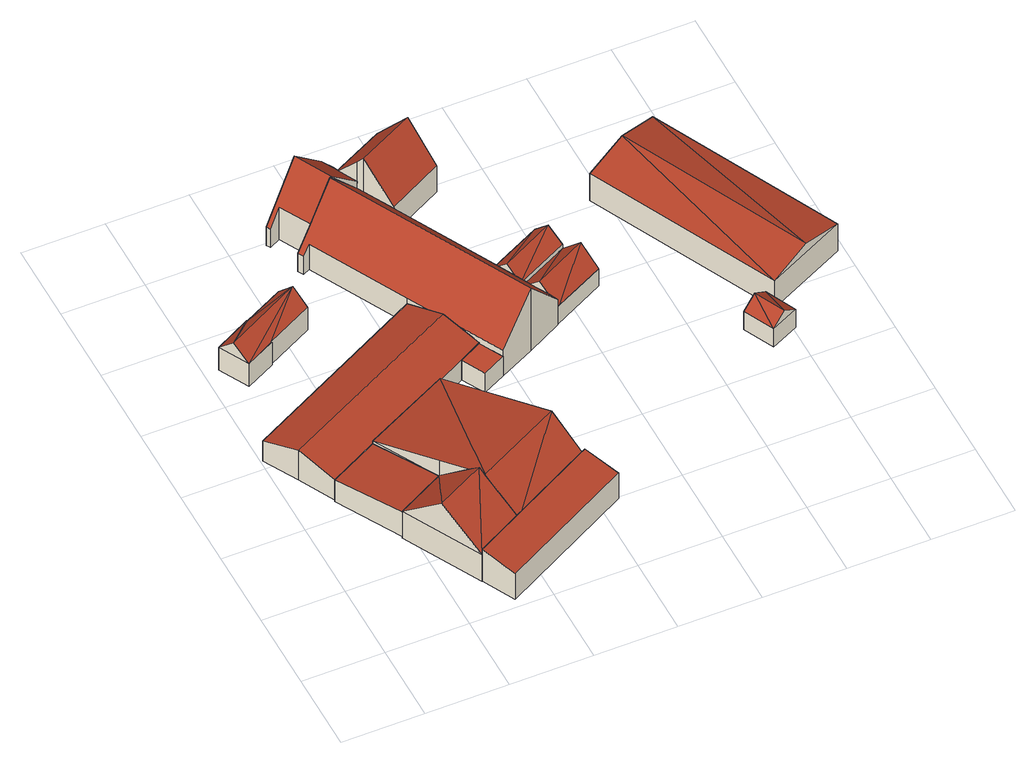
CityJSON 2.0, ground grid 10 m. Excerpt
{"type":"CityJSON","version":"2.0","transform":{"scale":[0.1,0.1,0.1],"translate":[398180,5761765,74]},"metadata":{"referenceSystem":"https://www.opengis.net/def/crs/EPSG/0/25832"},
"CityObjects":{
"building1":{"type":"Building","attributes":{"Gemeindeschluessel":"05515000","Geometrietyp2DReferenz":"3000","function":"31001_2700","roofType":"2100","measuredHeight":3.78},"geometry":[{"type":"Solid","lod":"2","boundaries":[[[[0,1,2,3]],[[4,5,1,0]],[[6,7,5,4]],[[3,2,7,6]],[[4,0,3,6]],[[1,5,7,2]]]],"semantics":{"surfaces":[{"type":"WallSurface"},{"type":"RoofSurface"},{"type":"GroundSurface"}],"values":[[0,0,0,0,1,2]]}}]},
"building2":{"type":"Building","attributes":{"Gemeindeschluessel":"05515000","Geometrietyp2DReferenz":"3000","function":"31001_2700","roofType":"5000","measuredHeight":5.49},"geometry":[{"type":"Solid","lod":"2","boundaries":[[[[8,9,10,11]],[[12,13,9,8]],[[14,15,13,12]],[[16,17,15,14]],[[18,19,17,16]],[[20,21,19,18]],[[22,23,21,20]],[[11,10,23,22]],[[24,22,20]],[[25,24,20]],[[25,20,18]],[[18,16,25]],[[8,11,24]],[[14,8,24]],[[24,25,14]],[[8,14,12]],[[14,25,16]],[[22,24,11]],[[9,13,15,17,19,21,23,10]]]],"semantics":{"surfaces":[{"type":"WallSurface"},{"type":"RoofSurface"},{"type":"GroundSurface"}],"values":[[0,0,0,0,0,0,0,0,1,1,1,1,1,1,1,1,0,0,2]]}}]},
"building3":{"type":"Building","attributes":{"Gemeindeschluessel":"05515000","Geometrietyp2DReferenz":"3000","function":"31001_2700"},"children":["building3-1","building3-2"]},
"building3-1":{"type":"BuildingPart","attributes":{"roofType":"1000","measuredHeight":3.06},"parents":["building3"],"geometry":[{"type":"Solid","lod":"2","boundaries":[[[[26,27,28,29]],[[30,31,27,26]],[[32,33,31,30]],[[30,26,29,32]],[[27,31,33,28]],[[33,32,29,28]]]],"semantics":{"surfaces":[{"type":"WallSurface"},{"type":"RoofSurface"},{"type":"GroundSurface"},{"type":"ClosureSurface"}],"values":[[0,0,0,1,2,3]]}}]},
"building3-2":{"type":"BuildingPart","attributes":{"roofType":"3100","measuredHeight":4.63},"parents":["building3"],"geometry":[{"type":"Solid","lod":"2","boundaries":[[[[4,34,35,36]],[[0,37,34,4]],[[38,39,37,0]],[[40,41,39,38]],[[42,43,41,40]],[[44,45,43,42]],[[46,29,28,45,44]],[[36,35,33,32,47]],[[42,40,38,44]],[[0,4,36,47,46,44,38]],[[34,37,39,41,43,45,28,33,35]],[[29,46,47,32]],[[33,28,29,32]]]],"semantics":{"surfaces":[{"type":"WallSurface"},{"type":"RoofSurface"},{"type":"GroundSurface"},{"type":"ClosureSurface"}],"values":[[0,0,0,0,0,0,0,0,1,1,2,0,3]]}}]},
"building4":{"type":"Building","attributes":{"Gemeindeschluessel":"05515000","Geometrietyp2DReferenz":"3000","function":"31001_2700"},"children":["building4-1","building4-2"]},
"building4-1":{"type":"BuildingPart","attributes":{"roofType":"3100","measuredHeight":8.07},"parents":["building4"],"geometry":[{"type":"Solid","lod":"2","boundaries":[[[[48,49,50,51]],[[52,53,49,48]],[[54,55,56,57]],[[51,50,55,54]],[[58,59,51]],[[51,54,60,61,62,58]],[[52,48,59]],[[59,58,63,64,52]],[[65,60,54,57]],[[59,48,51]],[[49,53,56,55,50]],[[53,52,57,56]],[[62,63,58]],[[60,65,61]],[[65,57,52,64]],[[61,65,64,63,62]]]],"semantics":{"surfaces":[{"type":"WallSurface"},{"type":"RoofSurface"},{"type":"GroundSurface"},{"type":"ClosureSurface"}],"values":[[0,0,0,0,1,1,1,1,0,0,2,3,0,0,3,3]]}}]},
"building4-2":{"type":"BuildingPart","attributes":{"roofType":"3100","measuredHeight":8.68},"parents":["building4"],"geometry":[{"type":"Solid","lod":"2","boundaries":[[[[65,57,56,66,67]],[[68,69,53,52,70]],[[67,66,69,68]],[[68,71,67]],[[71,72,61,65]],[[65,67,71]],[[68,70,63,62,72]],[[72,71,68]],[[56,53,69,66]],[[64,70,52]],[[53,56,57,52]],[[57,65,64,52]],[[62,61,72]],[[70,64,63]],[[62,63,64,65,61]]]],"semantics":{"surfaces":[{"type":"WallSurface"},{"type":"RoofSurface"},{"type":"GroundSurface"},{"type":"ClosureSurface"}],"values":[[0,0,0,0,1,1,1,1,2,0,3,3,0,0,3]]}}]},
"building5":{"type":"Building","attributes":{"Gemeindeschluessel":"05515000","Geometrietyp2DReferenz":"3000","function":"31001_2700","roofType":"2100","measuredHeight":4.95},"geometry":[{"type":"Solid","lod":"2","boundaries":[[[[73,74,75,76]],[[77,78,74,73]],[[79,80,78,77]],[[76,75,80,79]],[[77,73,76,79]],[[74,78,80,75]]]],"semantics":{"surfaces":[{"type":"WallSurface"},{"type":"RoofSurface"},{"type":"GroundSurface"}],"values":[[0,0,0,0,1,2]]}}]},
"building6":{"type":"Building","attributes":{"Gemeindeschluessel":"05515000","Geometrietyp2DReferenz":"3000","function":"31001_1000"},"address":[{"country":"Germany","locality":"Münster","thoroughfareNumber":"641","thoroughfareName":"Rüschhausweg"}],"children":["building6-1","building6-2","building6-3","building6-4"]},
"building6-1":{"type":"BuildingPart","attributes":{"roofType":"3100","measuredHeight":5.18},"parents":["building6"],"geometry":[{"type":"Solid","lod":"2","boundaries":[[[[81,82,83,84]],[[85,86,82,81]],[[87,88,86,85]],[[84,83,89,90]],[[91,84,92]],[[90,93,92,84]],[[81,91,94]],[[95,87,96,94,91,92]],[[94,96,85,81]],[[96,87,85]],[[91,81,84]],[[82,86,88,89,83]],[[88,87,90,89]],[[93,95,92]],[[93,90,87,95]]]],"semantics":{"surfaces":[{"type":"WallSurface"},{"type":"RoofSurface"},{"type":"GroundSurface"},{"type":"ClosureSurface"}],"values":[[0,0,0,0,1,1,1,1,0,0,0,2,3,0,3]]}}]},
"building6-2":{"type":"BuildingPart","attributes":{"roofType":"3100","measuredHeight":9.77},"parents":["building6"],"geometry":[{"type":"Solid","lod":"2","boundaries":[[[[97,98,99,100]],[[101,102,98,97]],[[103,104,105,102,101]],[[106,107,108,109]],[[110,111,107,106]],[[112,113,111,110]],[[114,90,89,113,112]],[[115,116,88,87,117]],[[118,27,116,115]],[[119,43,27,118]],[[100,99,43,119]],[[117,95,93,114,112,110,106,109,120,121,122,123,124,115]],[[103,101,97,100,119,118,115,124]],[[98,102,105,125,126,127,128,108,107,111,113,89,88,116,27,43,99]],[[104,103,124,129]],[[105,104,129,125]],[[129,124,123]],[[127,126,122,121]],[[126,125,129,123,122]],[[128,120,109,108]],[[127,121,120,128]],[[95,117,87]],[[114,93,90]],[[88,89,90,87]],[[90,93,95,87]]]],"semantics":{"surfaces":[{"type":"WallSurface"},{"type":"RoofSurface"},{"type":"GroundSurface"},{"type":"ClosureSurface"}],"values":[[0,0,0,0,0,0,0,0,0,0,0,1,1,2,0,3,0,3,3,3,3,0,0,3,3]]}}]},
"building6-3":{"type":"BuildingPart","attributes":{"roofType":"3100","measuredHeight":9.08},"parents":["building6"],"geometry":[{"type":"Solid","lod":"2","boundaries":[[[[130,127,121,131]],[[132,133,134,135]],[[136,137,133,132]],[[138,139,137,136]],[[140,107,139,138]],[[141,109,108,107,140]],[[132,135,142,131,143,136]],[[141,140,138,136,143]],[[128,127,134,133,137,139,107,108]],[[109,141,143,120]],[[108,109,120,128]],[[121,120,143,131]],[[120,121,127,128]],[[130,131,142]],[[134,127,130,142,135]]]],"semantics":{"surfaces":[{"type":"WallSurface"},{"type":"RoofSurface"},{"type":"GroundSurface"},{"type":"ClosureSurface"}],"values":[[0,0,0,0,0,0,1,1,2,0,3,0,3,0,3]]}}]},
"building6-4":{"type":"BuildingPart","attributes":{"roofType":"3100","measuredHeight":9.74},"parents":["building6"],"geometry":[{"type":"Solid","lod":"2","boundaries":[[[[144,145,105,104]],[[146,147,145,144]],[[148,149,147,146]],[[150,151,149,148]],[[152,153,151,150]],[[154,134,153,152]],[[135,134,154]],[[148,146,144,104,129,123,155,150]],[[130,142,154,152,150,155]],[[127,126,125,105,145,147,149,151,153,134]],[[135,154,142]],[[134,135,142,130,121,127]],[[121,130,155,122]],[[127,121,122,126]],[[122,155,123]],[[105,125,129,104]],[[125,126,122,123,129]]]],"semantics":{"surfaces":[{"type":"WallSurface"},{"type":"RoofSurface"},{"type":"GroundSurface"},{"type":"ClosureSurface"}],"values":[[0,0,0,0,0,0,0,1,1,2,0,3,0,3,0,3,3]]}}]},
"building7":{"type":"Building","attributes":{"Gemeindeschluessel":"05515000","Geometrietyp2DReferenz":"3000","function":"31001_2460","roofType":"3100","measuredHeight":5.16},"geometry":[{"type":"Solid","lod":"2","boundaries":[[[[156,157,111,158]],[[159,83,157,156]],[[160,113,83,159]],[[158,111,113,160]],[[156,161,159]],[[160,162,158]],[[162,161,156]],[[156,158,162]],[[160,159,161]],[[161,162,160]],[[157,83,113,111]]]],"semantics":{"surfaces":[{"type":"WallSurface"},{"type":"RoofSurface"},{"type":"GroundSurface"}],"values":[[0,0,0,0,0,0,1,1,1,1,2]]}}]},
"building8":{"type":"Building","attributes":{"Gemeindeschluessel":"05515000","Geometrietyp2DReferenz":"3000","function":"31001_2700","roofType":"3100","measuredHeight":4.2},"geometry":[{"type":"Solid","lod":"2","boundaries":[[[[163,164,165,166]],[[167,168,164,163]],[[169,170,168,167]],[[166,165,170,169]],[[163,171,167]],[[169,172,166]],[[171,163,166]],[[166,172,171]],[[167,171,172]],[[172,169,167]],[[164,168,170,165]]]],"semantics":{"surfaces":[{"type":"WallSurface"},{"type":"RoofSurface"},{"type":"GroundSurface"}],"values":[[0,0,0,0,0,0,1,1,1,1,2]]}}]},
"building9":{"type":"Building","attributes":{"Gemeindeschluessel":"05515000","Geometrietyp2DReferenz":"3000","function":"31001_2700","roofType":"3100","measuredHeight":5.62},"geometry":[{"type":"Solid","lod":"2","boundaries":[[[[173,174,175,176]],[[177,178,174,173]],[[179,180,178,177]],[[176,175,180,179]],[[173,181,177]],[[179,182,176]],[[176,182,181]],[[181,173,176]],[[182,179,177]],[[177,181,182]],[[174,178,180,175]]]],"semantics":{"surfaces":[{"type":"WallSurface"},{"type":"RoofSurface"},{"type":"GroundSurface"}],"values":[[0,0,0,0,0,0,1,1,1,1,2]]}}]}
},
"vertices":[
[46,223,44],[46,223,11],[89,145,11],[89,145,49],[106,254,44],[106,254,11],[148,176,49],[148,176,11],
[70,432,49],[70,432,14],[127,461,14],[127,461,49],[71,431,49],[71,431,14],[35,413,49],[35,413,14],[16,449,49],[16,449,14],[60,472,49],[60,472,14],[60,471,49],[60,471,14],[109,496,49],[109,496,14],[118,479,69],[25,431,69],
[288,311,43],[288,311,13],[273,340,13],[273,340,43],[260,297,43],[260,297,13],[245,325,43],[245,325,13],
[106,254,13],[211,307,13],[211,307,44],[46,223,13],[24,266,59],[24,266,13],[1,308,44],[1,308,13],[228,425,44],[228,425,13],[250,382,59],[250,382,13],[273,340,44],[245,325,44],
[302,137,48],[302,137,9],[211,307,9],[211,307,48],[198,82,48],[198,82,9],[106,254,48],[106,254,9],[148,176,9],[148,176,48],[177,122,90],[281,176,90],[148,176,73],[166,142,84],[176,123,90],[182,112,79],[197,84,50],[148,176,50],
[89,145,9],[89,145,50],[139,50,50],[139,50,9],[198,82,50],[114,98,96],[173,129,96],
[139,50,59],[139,50,10],[159,10,10],[159,10,50],[302,137,59],[302,137,10],[323,97,50],[323,97,10],
[437,387,40],[437,387,13],[415,431,13],[415,431,40],[373,355,40],[373,355,13],[373,354,40],[373,354,13],[350,399,13],[350,399,40],[426,409,65],[362,376,65],[356,387,53],[376,356,41],[367,366,53],[373,355,41],
[159,538,41],[159,538,13],[167,542,13],[167,542,52],[155,545,41],[155,545,13],[178,557,71],[178,557,63],[178,557,13],[272,552,51],[272,552,13],[272,551,13],[272,551,52],[334,432,52],[334,432,13],[350,398,54],[350,398,13],[350,399,53],[331,332,110],[331,332,13],[373,354,53],[288,311,53],[228,425,52],[253,587,52],[249,595,52],[208,573,109],[207,573,109],[206,572,110],[206,572,13],[208,573,13],[249,595,13],[253,587,13],[206,572,108],
[249,595,63],[249,595,93],[303,658,53],[303,658,13],[235,624,13],[235,624,53],[322,622,104],[322,622,13],[340,587,53],[340,587,13],[272,552,53],[272,551,53],[238,617,63],[253,587,104],
[157,596,63],[157,596,13],[144,589,41],[144,589,13],[141,594,42],[141,594,13],[185,617,110],[185,617,13],[227,638,63],[227,638,13],[235,624,63],[208,573,110],
[398,464,46],[398,464,13],[334,432,46],[415,431,46],[350,398,46],[406,448,64],[342,415,64],
[603,244,38],[603,244,10],[585,282,10],[585,282,38],[569,228,38],[569,228,10],[551,265,38],[551,265,10],[586,236,52],[568,273,52],
[483,506,54],[483,506,12],[594,278,12],[594,278,54],[580,553,54],[580,553,12],[691,325,54],[691,325,12],[532,529,69],[642,301,69]
]}
